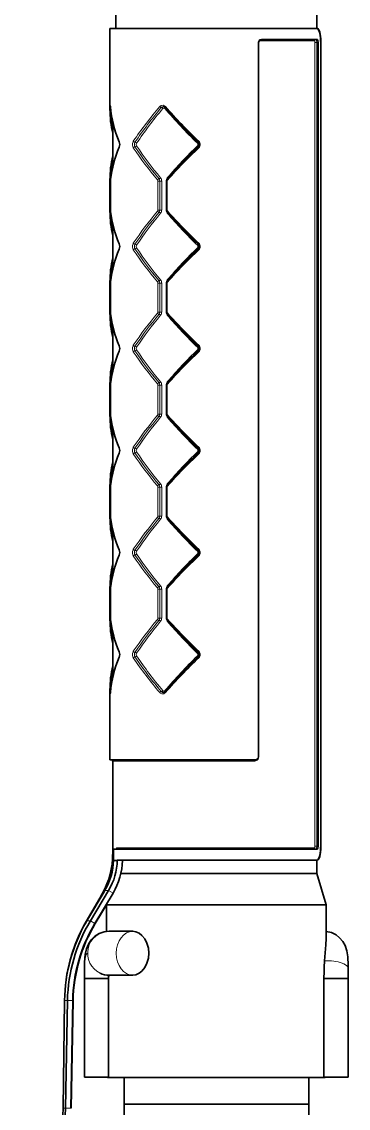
# Model space of a CAD drawing. Extents: x 383 to 866, y 155 to 681.
# Drawn here: x 585.7 to 606.5, y 234.1 to 303.3 of the extents above; entities that cross this region are included whole.
import ezdxf

# ---------------------------------------------------------------- set-up
doc = ezdxf.new("R2010")
doc.units = 0

msp = doc.modelspace()

# ---------------------------------------------------------------- linework, layer by layer
at = {"color": 7, "lineweight": 35, "ltscale": 0.02125}
msp.add_line((591.68, 302.907), (591.68, 303.757), dxfattribs=at)
at = {"color": 7, "lineweight": 35, "ltscale": 0.021273}
msp.add_line((604.48, 302.906), (604.48, 303.757), dxfattribs=at)
at = {"color": 7, "lineweight": 35, "ltscale": 0.329022}
msp.add_line((604.466, 302.907), (591.305, 302.907), dxfattribs=at)
at = {"color": 7, "lineweight": 35, "ltscale": 0.128706}
msp.add_line((591.305, 297.758), (591.305, 302.907), dxfattribs=at)
at = {"color": 7, "lineweight": 35, "ltscale": 0.000247192}
for p, q in [((604.49, 302.907), (604.48, 302.907)), ((604.49, 249.907), (604.48, 249.907))]:
    msp.add_line(p, q, dxfattribs=at)
at = {"color": 7, "lineweight": 13, "ltscale": 0.000253296}
for p, q in [((600.782, 302.007), (600.772, 302.007)), ((600.782, 256.507), (600.772, 256.507))]:
    msp.add_line(p, q, dxfattribs=at)
at = {"color": 7, "lineweight": 35}
for p, q in [((600.773, 302.007), (600.773, 256.507)), ((604.556, 302.007), (604.556, 250.807)), ((604.73, 250.907), (604.73, 301.907)), ((604.744, 250.907), (604.744, 301.907)), ((603.74, 207.781), (603.96, 234.357))]:
    msp.add_line(p, q, dxfattribs=at)
at = {"color": 7, "lineweight": 13}
for p, q in [((600.782, 256.507), (600.782, 302.007)), ((604.362, 302.007), (604.362, 250.807)), ((604.472, 302.007), (604.472, 250.807))]:
    msp.add_line(p, q, dxfattribs=at)
at = {"color": 7, "lineweight": 13, "ltscale": 0.086116}
msp.add_line((604.328, 302.119), (600.883, 302.119), dxfattribs=at)
at = {"color": 7, "lineweight": 35, "ltscale": 0.08848}
msp.add_line((604.494, 302.207), (600.955, 302.207), dxfattribs=at)
at = {"color": 7, "lineweight": 13, "ltscale": 0.00274}
for p, q in [((604.362, 302.007), (604.472, 302.007)), ((604.362, 250.807), (604.472, 250.807))]:
    msp.add_line(p, q, dxfattribs=at)
at = {"color": 7, "lineweight": 13, "ltscale": 0.002094}
for p, q in [((604.556, 302.007), (604.472, 302.007)), ((604.556, 250.807), (604.472, 250.807))]:
    msp.add_line(p, q, dxfattribs=at)
at = {"color": 7, "lineweight": 13, "ltscale": 0.000338745}
for p, q in [((604.744, 301.907), (604.73, 301.907)), ((604.744, 250.907), (604.73, 250.907))]:
    msp.add_line(p, q, dxfattribs=at)
at = {"color": 7, "lineweight": 13, "ltscale": 0.004161}
for p, q in [((591.305, 297.758), (591.307, 297.925)), ((591.307, 260.588), (591.305, 260.755))]:
    msp.add_line(p, q, dxfattribs=at)
at = {"color": 7, "lineweight": 35, "ltscale": 0.001547}
msp.add_line((591.33, 297.917), (591.323, 297.979), dxfattribs=at)
at = {"color": 7, "lineweight": 13, "ltscale": 0.000596278}
for p, q in [((594.574, 297.863), (594.59, 297.88)), ((594.59, 260.633), (594.574, 260.65))]:
    msp.add_line(p, q, dxfattribs=at)
at = {"color": 7, "lineweight": 13, "ltscale": 0.000334036}
for p, q in [((594.672, 297.801), (594.682, 297.811)), ((594.682, 260.703), (594.672, 260.712))]:
    msp.add_line(p, q, dxfattribs=at)
at = {"color": 7, "lineweight": 13, "ltscale": 0.000336148}
for p, q in [((594.799, 297.811), (594.808, 297.801)), ((594.808, 260.712), (594.799, 260.703))]:
    msp.add_line(p, q, dxfattribs=at)
at = {"color": 7, "lineweight": 35, "ltscale": 0.072163}
msp.add_line((591.48, 294.063), (591.48, 296.95), dxfattribs=at)
at = {"color": 7, "lineweight": 13, "ltscale": 0.001971}
for p, q in [((591.305, 293.259), (591.305, 293.18)), ((591.305, 291.333), (591.305, 291.254)), ((591.305, 286.759), (591.305, 286.68)), ((591.305, 284.833), (591.305, 284.754)), ((591.305, 280.259), (591.305, 280.18)), ((591.305, 278.333), (591.305, 278.254)), ((591.305, 273.759), (591.305, 273.68)), ((591.305, 271.833), (591.305, 271.754)), ((591.305, 267.259), (591.305, 267.18)), ((591.305, 265.333), (591.305, 265.254))]:
    msp.add_line(p, q, dxfattribs=at)
at = {"color": 7, "lineweight": 35, "ltscale": 0.049879}
for p, q in [((591.305, 291.259), (591.305, 293.254)), ((591.305, 284.759), (591.305, 286.754)), ((591.305, 278.259), (591.305, 280.254)), ((591.305, 271.759), (591.305, 273.754)), ((591.305, 265.259), (591.305, 267.254))]:
    msp.add_line(p, q, dxfattribs=at)
at = {"color": 7, "lineweight": 13, "ltscale": 0.000939941}
for p, q in [((591.343, 293.18), (591.305, 293.18)), ((591.343, 291.333), (591.305, 291.333)), ((591.343, 286.68), (591.305, 286.68)), ((591.343, 284.833), (591.305, 284.833))]:
    msp.add_line(p, q, dxfattribs=at)
at = {"color": 7, "lineweight": 13, "ltscale": 0.046191}
for p, q in [((591.305, 293.18), (591.305, 291.333)), ((591.344, 291.333), (591.344, 293.18)), ((594.358, 291.333), (594.358, 293.18)), ((594.48, 293.18), (594.48, 291.333)), ((594.6, 293.18), (594.6, 291.333)), ((594.882, 291.333), (594.882, 293.18)), ((594.954, 293.18), (594.954, 291.333)), ((591.305, 286.68), (591.305, 284.833)), ((591.344, 284.833), (591.344, 286.68)), ((594.358, 284.833), (594.358, 286.68)), ((594.48, 286.68), (594.48, 284.833)), ((594.6, 286.68), (594.6, 284.833)), ((594.882, 284.833), (594.882, 286.68)), ((594.954, 286.68), (594.954, 284.833)), ((591.305, 280.18), (591.305, 278.333)), ((591.344, 278.333), (591.344, 280.18)), ((594.358, 278.333), (594.358, 280.18)), ((594.48, 280.18), (594.48, 278.333)), ((594.6, 280.18), (594.6, 278.333)), ((594.882, 278.333), (594.882, 280.18)), ((594.954, 280.18), (594.954, 278.333)), ((591.305, 273.68), (591.305, 271.833)), ((591.344, 271.833), (591.344, 273.68)), ((594.358, 271.833), (594.358, 273.68)), ((594.48, 273.68), (594.48, 271.833)), ((594.6, 273.68), (594.6, 271.833)), ((594.882, 271.833), (594.882, 273.68)), ((594.954, 273.68), (594.954, 271.833)), ((591.305, 267.18), (591.305, 265.333)), ((591.344, 265.333), (591.344, 267.18)), ((594.358, 265.333), (594.358, 267.18)), ((594.48, 267.18), (594.48, 265.333)), ((594.6, 267.18), (594.6, 265.333)), ((594.882, 265.333), (594.882, 267.18)), ((594.954, 267.18), (594.954, 265.333))]:
    msp.add_line(p, q, dxfattribs=at)
at = {"color": 7, "lineweight": 35, "ltscale": 0.046191}
for p, q in [((591.343, 291.333), (591.343, 293.18)), ((594.906, 293.18), (594.906, 291.333)), ((591.343, 284.833), (591.343, 286.68)), ((594.906, 286.68), (594.906, 284.833)), ((591.343, 278.333), (591.343, 280.18)), ((594.906, 280.18), (594.906, 278.333)), ((591.343, 271.833), (591.343, 273.68)), ((594.906, 273.68), (594.906, 271.833)), ((591.343, 265.333), (591.343, 267.18)), ((594.906, 267.18), (594.906, 265.333))]:
    msp.add_line(p, q, dxfattribs=at)
at = {"color": 7, "lineweight": 13, "ltscale": 0.000240326}
for p, q in [((591.347, 293.259), (591.347, 293.269)), ((591.347, 286.759), (591.347, 286.769)), ((591.347, 280.259), (591.347, 280.269)), ((591.347, 273.759), (591.347, 273.769)), ((591.347, 267.259), (591.347, 267.269))]:
    msp.add_line(p, q, dxfattribs=at)
at = {"color": 7, "lineweight": 13, "ltscale": 0.003062}
for p, q in [((594.48, 293.18), (594.358, 293.18)), ((594.48, 291.333), (594.358, 291.333)), ((594.48, 286.68), (594.358, 286.68)), ((594.48, 284.833), (594.358, 284.833)), ((594.48, 280.18), (594.358, 280.18)), ((594.48, 278.333), (594.358, 278.333)), ((594.48, 273.68), (594.358, 273.68)), ((594.48, 271.833), (594.358, 271.833)), ((594.48, 267.18), (594.358, 267.18)), ((594.48, 265.333), (594.358, 265.333))]:
    msp.add_line(p, q, dxfattribs=at)
at = {"color": 7, "lineweight": 13, "ltscale": 0.003008}
for p, q in [((594.48, 293.18), (594.6, 293.18)), ((594.48, 291.333), (594.6, 291.333)), ((594.48, 286.68), (594.6, 286.68)), ((594.48, 284.833), (594.6, 284.833)), ((594.48, 280.18), (594.6, 280.18)), ((594.48, 278.333), (594.6, 278.333)), ((594.48, 273.68), (594.6, 273.68)), ((594.48, 271.833), (594.6, 271.833)), ((594.48, 267.18), (594.6, 267.18)), ((594.48, 265.333), (594.6, 265.333))]:
    msp.add_line(p, q, dxfattribs=at)
at = {"color": 7, "lineweight": 13, "ltscale": 0.00062561}
for p, q in [((594.907, 293.18), (594.882, 293.18)), ((594.907, 291.333), (594.882, 291.333)), ((594.907, 286.68), (594.882, 286.68)), ((594.907, 284.833), (594.882, 284.833)), ((594.907, 280.18), (594.882, 280.18)), ((594.907, 278.333), (594.882, 278.333)), ((594.907, 273.68), (594.882, 273.68)), ((594.907, 271.833), (594.882, 271.833)), ((594.907, 267.18), (594.882, 267.18)), ((594.907, 265.333), (594.882, 265.333))]:
    msp.add_line(p, q, dxfattribs=at)
at = {"color": 7, "lineweight": 13, "ltscale": 0.001184}
for p, q in [((594.906, 293.18), (594.954, 293.18)), ((594.906, 291.333), (594.954, 291.333)), ((594.906, 286.68), (594.954, 286.68)), ((594.906, 284.833), (594.954, 284.833)), ((594.906, 280.18), (594.954, 280.18)), ((594.906, 278.333), (594.954, 278.333)), ((594.906, 273.68), (594.954, 273.68)), ((594.906, 271.833), (594.954, 271.833)), ((594.906, 267.18), (594.954, 267.18)), ((594.906, 265.333), (594.954, 265.333))]:
    msp.add_line(p, q, dxfattribs=at)
at = {"color": 7, "lineweight": 13, "ltscale": 0.000239563}
for p, q in [((591.347, 291.254), (591.347, 291.244)), ((591.347, 284.754), (591.347, 284.744)), ((591.347, 278.254), (591.347, 278.244)), ((591.347, 271.754), (591.347, 271.744)), ((591.347, 265.254), (591.347, 265.244))]:
    msp.add_line(p, q, dxfattribs=at)
at = {"color": 7, "lineweight": 35, "ltscale": 0.072182}
for p, q in [((591.48, 287.563), (591.48, 290.45)), ((591.48, 281.063), (591.48, 283.95)), ((591.48, 274.563), (591.48, 277.45)), ((591.48, 268.063), (591.48, 270.95))]:
    msp.add_line(p, q, dxfattribs=at)
at = {"color": 7, "lineweight": 13, "ltscale": 0.000938416}
for p, q in [((591.343, 280.18), (591.305, 280.18)), ((591.343, 278.333), (591.305, 278.333)), ((591.343, 273.68), (591.305, 273.68)), ((591.343, 271.833), (591.305, 271.833)), ((591.343, 267.18), (591.305, 267.18)), ((591.343, 265.333), (591.305, 265.333))]:
    msp.add_line(p, q, dxfattribs=at)
at = {"color": 7, "lineweight": 35, "ltscale": 0.072164}
msp.add_line((591.48, 261.564), (591.48, 264.45), dxfattribs=at)
at = {"color": 7, "lineweight": 35, "ltscale": 0.111206}
msp.add_line((591.305, 256.307), (591.305, 260.755), dxfattribs=at)
at = {"color": 7, "lineweight": 35, "ltscale": 0.001546}
msp.add_line((591.33, 260.596), (591.323, 260.534), dxfattribs=at)
at = {"color": 7, "lineweight": 35, "ltscale": 0.232063}
msp.add_line((600.588, 256.307), (591.305, 256.307), dxfattribs=at)
at = {"color": 7, "lineweight": 13, "ltscale": 0.226009}
msp.add_line((600.521, 256.219), (591.48, 256.219), dxfattribs=at)
at = {"color": 7, "lineweight": 35, "ltscale": 0.1403}
msp.add_line((591.48, 250.607), (591.48, 256.219), dxfattribs=at)
at = {"color": 7, "lineweight": 13, "ltscale": 0.314328}
msp.add_line((591.754, 250.695), (604.328, 250.695), dxfattribs=at)
at = {"color": 7, "lineweight": 35, "ltscale": 0.002382}
msp.add_line((591.48, 250.607), (591.576, 250.607), dxfattribs=at)
at = {"color": 7, "lineweight": 35, "ltscale": 0.0125}
msp.add_line((591.524, 250.407), (591.524, 249.907), dxfattribs=at)
at = {"color": 7, "lineweight": 35, "ltscale": 0.322867}
msp.add_line((591.579, 250.607), (604.494, 250.607), dxfattribs=at)
at = {"color": 7, "lineweight": 35, "ltscale": 0.00022316}
msp.add_line((591.524, 249.907), (591.524, 249.898), dxfattribs=at)
at = {"color": 7, "lineweight": 35, "ltscale": 0.006204}
msp.add_line((591.772, 249.898), (591.524, 249.898), dxfattribs=at)
at = {"color": 7, "lineweight": 35, "ltscale": 2.70844e-05}
msp.add_line((591.524, 249.898), (591.524, 249.897), dxfattribs=at)
at = {"color": 7, "lineweight": 35, "ltscale": 0.000210571}
msp.add_line((591.772, 249.898), (591.772, 249.907), dxfattribs=at)
at = {"color": 7, "lineweight": 35, "ltscale": 0.317351}
msp.add_line((604.466, 249.907), (591.772, 249.907), dxfattribs=at)
at = {"color": 7, "lineweight": 13, "ltscale": 0.008147}
msp.add_line((591.772, 249.898), (592.098, 249.895), dxfattribs=at)
at = {"color": 7, "lineweight": 35, "ltscale": 0.000289536}
msp.add_line((592.098, 249.895), (592.098, 249.907), dxfattribs=at)
at = {"color": 7, "lineweight": 35, "ltscale": 0.021272}
msp.add_line((604.48, 249.057), (604.48, 249.908), dxfattribs=at)
at = {"color": 7, "lineweight": 35, "ltscale": 0.151178}
msp.add_line((598.046, 249.057), (591.999, 249.057), dxfattribs=at)
at = {"color": 7, "lineweight": 35, "ltscale": 0.160861}
msp.add_line((604.48, 249.057), (598.046, 249.057), dxfattribs=at)
at = {"color": 7, "lineweight": 35, "ltscale": 0.052201}
msp.add_line((604.48, 249.057), (605.08, 247.057), dxfattribs=at)
at = {"color": 7, "lineweight": 35, "ltscale": 0.053806}
msp.add_line((590.936, 247.9), (589.84, 246.048), dxfattribs=at)
at = {"color": 7, "lineweight": 35, "ltscale": 0.056512}
msp.add_line((591.218, 247.986), (590.057, 246.047), dxfattribs=at)
at = {"color": 7, "lineweight": 35, "ltscale": 0.002532}
msp.add_line((590.987, 247.987), (590.936, 247.9), dxfattribs=at)
at = {"color": 7, "lineweight": 13, "ltscale": 0.005779}
msp.add_line((590.987, 247.987), (591.218, 247.986), dxfattribs=at)
at = {"color": 7, "lineweight": 13, "ltscale": 0.008339}
msp.add_line((591.218, 247.986), (591.505, 247.815), dxfattribs=at)
at = {"color": 7, "lineweight": 35, "ltscale": 0.056513}
msp.add_line((591.505, 247.815), (590.345, 245.875), dxfattribs=at)
at = {"color": 7, "lineweight": 35, "ltscale": 0.002531}
msp.add_line((591.109, 247.154), (591.08, 247.057), dxfattribs=at)
at = {"color": 7, "lineweight": 35, "ltscale": 0.034734}
msp.add_line((591.083, 247.067), (590.37, 245.875), dxfattribs=at)
at = {"color": 7, "lineweight": 35, "ltscale": 0.174055}
msp.add_line((598.043, 247.057), (591.08, 247.057), dxfattribs=at)
at = {"color": 7, "lineweight": 35, "ltscale": 0.042199}
msp.add_line((591.08, 245.369), (591.08, 247.057), dxfattribs=at)
at = {"color": 7, "lineweight": 35, "ltscale": 0.175941}
msp.add_line((605.08, 247.057), (598.043, 247.057), dxfattribs=at)
at = {"color": 7, "lineweight": 35, "ltscale": 0.05315}
msp.add_line((605.08, 244.931), (605.08, 247.057), dxfattribs=at)
at = {"color": 7, "lineweight": 35, "ltscale": 0.00253}
msp.add_line((589.789, 245.961), (589.84, 246.048), dxfattribs=at)
at = {"color": 7, "lineweight": 13, "ltscale": 0.005432}
msp.add_line((589.84, 246.048), (590.057, 246.047), dxfattribs=at)
at = {"color": 7, "lineweight": 13, "ltscale": 0.008379}
msp.add_line((590.057, 246.047), (590.345, 245.875), dxfattribs=at)
at = {"color": 7, "lineweight": 13, "ltscale": 0.00064851}
msp.add_line((590.37, 245.875), (590.344, 245.874), dxfattribs=at)
at = {"color": 7, "lineweight": 35, "ltscale": 0.03782}
for p, q in [((591.254, 245.379), (592.767, 245.379)), ((592.767, 242.579), (591.254, 242.579))]:
    msp.add_line(p, q, dxfattribs=at)
at = {"color": 7, "lineweight": 35, "ltscale": 0.000583651}
msp.add_line((605.08, 244.931), (605.08, 244.908), dxfattribs=at)
at = {"color": 7, "lineweight": 13, "ltscale": 0.000210571}
msp.add_line((589.68, 242.379), (589.689, 242.379), dxfattribs=at)
at = {"color": 7, "lineweight": 35, "ltscale": 0.1575}
for p, q in [((589.68, 242.379), (589.68, 236.079)), ((591.213, 236.079), (591.213, 242.379)), ((604.933, 242.379), (604.933, 236.079)), ((606.48, 242.379), (606.48, 236.079))]:
    msp.add_line(p, q, dxfattribs=at)
at = {"color": 7, "lineweight": 35, "ltscale": 0.015124}
for p, q in [((589.681, 242.984), (589.681, 242.379)), ((606.479, 242.984), (606.48, 242.379))]:
    msp.add_line(p, q, dxfattribs=at)
at = {"color": 7, "lineweight": 13, "ltscale": 0.013708}
msp.add_line((589.689, 242.927), (589.689, 242.379), dxfattribs=at)
at = {"color": 7, "lineweight": 35, "ltscale": 0.038101}
msp.add_line((589.689, 242.379), (591.213, 242.379), dxfattribs=at)
at = {"color": 7, "lineweight": 35, "ltscale": 0.038689}
for p, q in [((604.933, 242.379), (606.48, 242.379)), ((604.933, 236.079), (606.48, 236.079))]:
    msp.add_line(p, q, dxfattribs=at)
at = {"color": 7, "lineweight": 35, "ltscale": 0.171588}
msp.add_line((588.413, 240.97), (588.325, 234.107), dxfattribs=at)
at = {"color": 7, "lineweight": 13, "ltscale": 0.004648}
msp.add_line((588.413, 240.972), (588.599, 240.973), dxfattribs=at)
at = {"color": 7, "lineweight": 35, "ltscale": 5.53342e-05}
msp.add_line((588.413, 240.972), (588.413, 240.97), dxfattribs=at)
at = {"color": 7, "lineweight": 35, "ltscale": 0.171663}
for p, q in [((588.599, 240.973), (588.467, 234.108)), ((588.935, 240.967), (588.808, 234.101)), ((588.961, 240.967), (588.834, 234.101))]:
    msp.add_line(p, q, dxfattribs=at)
at = {"color": 7, "lineweight": 13, "ltscale": 0.008388}
msp.add_line((588.599, 240.973), (588.935, 240.967), dxfattribs=at)
at = {"color": 7, "lineweight": 13, "ltscale": 0.000645463}
msp.add_line((588.961, 240.967), (588.935, 240.967), dxfattribs=at)
at = {"color": 7, "lineweight": 35, "ltscale": 0.038312}
msp.add_line((589.68, 236.079), (591.213, 236.079), dxfattribs=at)
at = {"color": 7, "lineweight": 35, "ltscale": 0.000561625}
for p, q in [((591.146, 236.079), (591.147, 236.057)), ((605.014, 236.079), (605.014, 236.057))]:
    msp.add_line(p, q, dxfattribs=at)
at = {"color": 7, "lineweight": 35, "ltscale": 0.000561523}
msp.add_line((605.003, 236.057), (605.003, 236.079), dxfattribs=at)
at = {"color": 7, "lineweight": 35, "ltscale": 0.346404}
msp.add_line((591.147, 236.057), (605.003, 236.057), dxfattribs=at)
at = {"color": 7, "lineweight": 35, "ltscale": 0.0425}
for p, q in [((592.2, 234.357), (592.2, 236.057)), ((603.96, 234.357), (603.96, 236.057))]:
    msp.add_line(p, q, dxfattribs=at)
at = {"color": 7, "lineweight": 35, "ltscale": 0.294}
msp.add_line((603.96, 236.057), (592.2, 236.057), dxfattribs=at)
at = {"color": 7, "lineweight": 35, "ltscale": 0.000267029}
msp.add_line((605.014, 236.057), (605.003, 236.057), dxfattribs=at)
at = {"color": 7, "lineweight": 13, "ltscale": 0.003554}
msp.add_line((588.325, 234.107), (588.467, 234.108), dxfattribs=at)
at = {"color": 7, "lineweight": 35, "ltscale": 5.64575e-05}
msp.add_line((588.325, 234.107), (588.325, 234.105), dxfattribs=at)
at = {"color": 7, "lineweight": 13, "ltscale": 0.008534}
msp.add_line((588.467, 234.108), (588.808, 234.101), dxfattribs=at)
at = {"color": 7, "lineweight": 13, "ltscale": 0.000648531}
msp.add_line((588.834, 234.101), (588.808, 234.102), dxfattribs=at)
at = {"color": 7, "lineweight": 35, "ltscale": 0.043056}
for p, q in [((593.923, 234.357), (592.2, 234.357)), ((593.923, 234.357), (592.2, 234.357)), ((603.96, 234.357), (602.238, 234.357)), ((602.238, 234.357), (603.96, 234.357))]:
    msp.add_line(p, q, dxfattribs=at)
at = {"color": 7, "lineweight": 35, "ltscale": 0.473766}
msp.add_line((592.357, 215.407), (592.2, 234.357), dxfattribs=at)
at = {"color": 7, "lineweight": 35, "ltscale": 0.103944}
for p, q in [((598.08, 234.357), (593.923, 234.357)), ((593.923, 234.357), (598.08, 234.357)), ((602.238, 234.357), (598.08, 234.357)), ((602.238, 234.357), (598.08, 234.357))]:
    msp.add_line(p, q, dxfattribs=at)
at = {"color": 7, "lineweight": 35}
for points in [[(604.466, 302.907), (604.509, 302.898), (604.549, 302.872), (604.616, 302.773), (604.656, 302.661), (604.686, 302.525), (604.72, 302.227), (604.73, 301.907)], [(604.49, 302.907), (604.545, 302.891), (604.594, 302.846), (604.635, 302.773), (604.672, 302.665), (604.7, 302.536), (604.734, 302.233), (604.744, 301.907)], [(600.955, 302.207), (600.847, 302.168), (600.781, 302.068), (600.773, 302.007)], [(604.494, 302.207), (604.506, 302.203), (604.514, 302.196), (604.528, 302.174), (604.544, 302.127), (604.556, 302.007)], [(600.773, 256.507), (600.738, 256.389), (600.645, 256.316), (600.588, 256.307)], [(604.466, 249.907), (604.509, 249.915), (604.549, 249.941), (604.616, 250.04), (604.656, 250.152), (604.686, 250.288), (604.72, 250.586), (604.73, 250.907)], [(604.49, 249.907), (604.545, 249.922), (604.594, 249.968), (604.635, 250.04), (604.672, 250.148), (604.7, 250.278), (604.734, 250.58), (604.744, 250.907)], [(604.556, 250.807), (604.541, 250.675), (604.522, 250.628), (604.51, 250.613), (604.504, 250.609), (604.494, 250.607)], [(591.48, 250.607), (591.464, 249.963), (591.436, 249.647), (591.389, 249.335), (591.319, 249.013), (591.225, 248.699), (591.11, 248.391), (590.975, 248.089), (590.662, 247.496), (590.149, 246.62), (589.648, 245.74), (589.349, 245.144), (589.089, 244.537), (588.872, 243.917), (588.698, 243.285), (588.568, 242.64), (588.519, 242.313)], [(591.524, 250.407), (591.537, 250.539), (591.554, 250.586), (591.565, 250.6), (591.571, 250.604), (591.579, 250.607)], [(591.253, 245.38), (590.929, 245.342), (590.619, 245.233), (590.337, 245.058), (590.107, 244.831), (589.929, 244.556), (589.809, 244.258), (589.73, 243.895), (589.689, 243.404), (589.681, 242.984)], [(593.78, 243.979), (593.75, 244.304), (593.661, 244.612), (593.52, 244.888), (593.334, 245.115), (593.155, 245.258), (592.962, 245.348), (592.767, 245.379)], [(605.08, 245.369), (605.404, 245.291), (605.703, 245.144), (605.927, 244.969), (606.127, 244.732), (606.274, 244.467), (606.385, 244.132), (606.448, 243.749), (606.477, 243.218), (606.479, 242.984)], [(605.08, 244.908), (605.059, 244.512), (604.974, 243.504)], [(593.78, 243.979), (593.75, 243.655), (593.661, 243.346), (593.52, 243.07), (593.334, 242.843), (593.155, 242.7), (592.962, 242.61), (592.767, 242.579)], [(591.213, 242.379), (591.217, 242.468), (591.232, 242.54), (591.244, 242.57), (591.25, 242.577), (591.252, 242.579)]]:
    msp.add_lwpolyline(points, dxfattribs=at)
at = {"color": 7, "lineweight": 13}
for points in [[(604.362, 302.007), (604.351, 302.089), (604.343, 302.107), (604.338, 302.113), (604.331, 302.118), (604.328, 302.119)], [(604.472, 302.007), (604.457, 302.138), (604.438, 302.186), (604.422, 302.204), (604.411, 302.207)], [(591.307, 297.925), (591.311, 297.991), (591.313, 298.007), (591.314, 298.009), (591.315, 298.01), (591.317, 298.009), (591.318, 298.008), (591.32, 298.002), (591.33, 297.925)], [(594.474, 297.925), (594.574, 297.996), (594.693, 298.006), (594.803, 297.953), (594.832, 297.925)], [(592.792, 295.298), (592.756, 295.373), (592.738, 295.459), (592.741, 295.574), (592.773, 295.681), (592.792, 295.716)], [(592.792, 288.798), (592.756, 288.873), (592.738, 288.959), (592.741, 289.074), (592.773, 289.181), (592.792, 289.216)], [(592.792, 282.298), (592.756, 282.373), (592.738, 282.459), (592.741, 282.574), (592.773, 282.681), (592.792, 282.716)], [(592.792, 275.798), (592.756, 275.873), (592.738, 275.959), (592.741, 276.074), (592.773, 276.181), (592.792, 276.216)], [(592.792, 269.298), (592.756, 269.373), (592.738, 269.459), (592.741, 269.574), (592.773, 269.681), (592.792, 269.716)], [(592.792, 262.798), (592.756, 262.873), (592.738, 262.959), (592.741, 263.074), (592.773, 263.181), (592.792, 263.216)], [(591.33, 260.588), (591.322, 260.523), (591.318, 260.506), (591.317, 260.503), (591.315, 260.503), (591.315, 260.504), (591.314, 260.505), (591.312, 260.512), (591.307, 260.588)], [(594.832, 260.588), (594.729, 260.517), (594.61, 260.507), (594.502, 260.56), (594.474, 260.588)], [(600.521, 256.219), (600.603, 256.233), (600.676, 256.274), (600.734, 256.339), (600.77, 256.419), (600.782, 256.507)], [(591.754, 250.695), (591.742, 250.691), (591.734, 250.685), (591.719, 250.665), (591.699, 250.614)], [(604.328, 250.695), (604.331, 250.695), (604.338, 250.7), (604.344, 250.708), (604.355, 250.736), (604.362, 250.807)], [(604.417, 250.607), (604.426, 250.613), (604.442, 250.634), (604.457, 250.674), (604.472, 250.807)], [(589.889, 243.979), (589.855, 243.972), (589.825, 243.951), (589.791, 243.904), (589.743, 243.757), (589.71, 243.521), (589.698, 243.337), (589.689, 242.93)], [(604.974, 243.504), (605.416, 243.492), (605.838, 243.425), (606.03, 243.371), (606.2, 243.301), (606.37, 243.189), (606.428, 243.125), (606.466, 243.057), (606.479, 242.984)]]:
    msp.add_lwpolyline(points, dxfattribs=at)
for centre, radius, start, end in [((600.89, 302.013), 0.107, 93.88623, 183.27577), ((604.414, 302.121), 0.0858, 91.87396, 181.75878), ((591.363, 297.93), 0.056, 184.77848, 238.31879), ((598.343, 298.54), 7.039, 185.0142, 203.6539), ((613.127, 281.963), 24.55, 139.44641, 145.92982), ((613.723, 281.6), 25.122, 139.65953, 145.9893), ((614.328, 281.237), 25.704, 139.87975, 146.06017), ((594.696, 297.77), 0.153, 87.99372, 133.69935), ((594.74, 297.75), 0.084, 45.94603, 133.99592), ((594.703, 297.881), 0.118, 323.61774, 347.28107), ((594.721, 297.884), 0.12, 316.38242, 338.04559), ((619.509, 318.783), 32.41, 220.34569, 225.69884), ((620.429, 320.476), 34.114, 221.38048, 226.53625), ((598.094, 297.628), 6.701, 182.19581, 189.24616), ((591.936, 295.697), 0.0455, 156.46137, 201.37754), ((591.326, 295.507), 0.606, 339.80004, 20.20047), ((592.911, 295.791), 0.141, 212.58563, 265.33947), ((593.152, 295.507), 0.293, 150.21124, 209.78844), ((592.885, 295.511), 0.142, 32.89501, 84.32649), ((596.725, 295.751), 0.219, 312.27054, 332.37364), ((596.764, 295.507), 0.288, 313.43633, 46.56367), ((598.357, 292.469), 7.055, 156.36061, 173.56591), ((591.936, 295.316), 0.0455, 158.62258, 203.53971), ((592.911, 295.222), 0.141, 94.66053, 147.41437), ((612.814, 308.819), 24.161, 214.03341, 220.09166), ((613.404, 309.178), 24.727, 213.97255, 219.88767), ((592.885, 295.503), 0.142, 275.67342, 327.10438), ((593.145, 295.507), 0.163, 149.99339, 210.0063), ((614.01, 309.544), 25.31, 213.90628, 219.6802), ((619.583, 272.16), 32.512, 134.30721, 139.24757), ((620.501, 270.466), 34.215, 133.46933, 138.2277), ((596.725, 295.263), 0.219, 27.62585, 47.72889), ((596.793, 295.507), 0.114, 314.69964, 45.29984), ((598.094, 293.385), 6.701, 170.75375, 177.80411), ((591.367, 293.252), 0.0633, 103.82898, 173.18718), ((592.11, 293.186), 0.767, 174.55188, 180.45017), ((594.234, 293.182), 0.124, 359.30621, 38.78368), ((594.258, 293.183), 0.221, 359.32462, 38.68012), ((594.279, 293.184), 0.32, 359.3062, 38.36711), ((595.194, 293.184), 0.312, 140.31811, 180.68994), ((594.866, 293.297), 0.123, 21.71819, 44.30419), ((595.073, 293.182), 0.119, 139.02981, 180.51548), ((591.367, 291.261), 0.0633, 186.8131, 256.17151), ((592.11, 291.327), 0.767, 179.54981, 185.44819), ((598.357, 292.044), 7.055, 186.43409, 203.63939), ((598.094, 291.128), 6.701, 182.196, 189.24613), ((612.814, 275.694), 24.161, 139.90832, 145.96659), ((613.404, 275.335), 24.726, 140.11231, 146.02746), ((614.01, 274.97), 25.31, 140.31978, 146.09374), ((594.234, 291.331), 0.124, 321.21637, 0.69376), ((594.258, 291.33), 0.221, 321.31792, 0.67488), ((594.279, 291.329), 0.32, 321.62266, 0.69158), ((595.194, 291.329), 0.312, 179.30755, 219.67225), ((595.073, 291.332), 0.119, 179.48449, 220.97023), ((594.866, 291.216), 0.123, 315.69439, 338.28034), ((619.583, 312.353), 32.512, 220.75244, 225.69279), ((620.501, 314.047), 34.215, 221.7723, 226.53066), ((598.357, 285.969), 7.055, 156.36061, 173.56591), ((591.936, 289.197), 0.0455, 156.46137, 201.37754), ((591.936, 288.816), 0.0455, 158.62258, 203.53971), ((591.326, 289.007), 0.606, 339.80004, 20.20047), ((592.911, 289.291), 0.141, 212.58563, 265.33947), ((592.911, 288.722), 0.141, 94.66053, 147.41437), ((612.814, 302.319), 24.161, 214.03341, 220.09166), ((593.152, 289.007), 0.293, 150.21124, 209.78844), ((613.404, 302.678), 24.727, 213.97255, 219.88767), ((592.885, 289.011), 0.142, 32.89501, 84.32649), ((592.885, 289.003), 0.142, 275.67342, 327.10438), ((593.145, 289.007), 0.163, 150.00996, 209.98973), ((614.01, 303.044), 25.31, 213.90628, 219.6802), ((619.583, 265.66), 32.512, 134.30721, 139.24757), ((620.501, 263.966), 34.215, 133.46933, 138.22772), ((596.725, 289.251), 0.219, 312.27054, 332.37362), ((596.725, 288.763), 0.219, 27.62585, 47.72889), ((596.793, 289.007), 0.114, 314.6982, 45.30128), ((596.764, 289.007), 0.288, 313.43633, 46.56367), ((598.094, 286.885), 6.701, 170.75379, 177.8041), ((591.367, 286.752), 0.0633, 103.82888, 173.18716), ((592.11, 286.686), 0.767, 174.55189, 180.45017), ((594.234, 286.682), 0.124, 359.30857, 38.79244), ((594.258, 286.683), 0.221, 359.32462, 38.68012), ((594.279, 286.684), 0.32, 359.3062, 38.36711), ((595.194, 286.684), 0.312, 140.31811, 180.68994), ((594.866, 286.797), 0.123, 21.71819, 44.30419), ((595.073, 286.682), 0.119, 139.03603, 180.51738), ((591.367, 284.761), 0.0633, 186.8131, 256.17154), ((592.11, 284.827), 0.767, 179.54981, 185.44819), ((598.357, 285.544), 7.055, 186.43409, 203.63939), ((612.814, 269.194), 24.161, 139.90832, 145.96659), ((613.404, 268.835), 24.726, 140.11231, 146.02746), ((614.01, 268.47), 25.31, 140.31978, 146.09374), ((594.234, 284.831), 0.124, 321.21637, 0.69376), ((594.258, 284.83), 0.221, 321.31792, 0.67488), ((594.279, 284.829), 0.32, 321.62266, 0.69158), ((595.194, 284.829), 0.312, 179.30755, 219.67225), ((595.073, 284.832), 0.119, 179.48259, 220.96401), ((594.866, 284.716), 0.123, 315.69439, 338.28034), ((619.583, 305.853), 32.512, 220.75244, 225.69279), ((620.501, 307.547), 34.215, 221.7723, 226.53066), ((598.094, 284.628), 6.701, 182.196, 189.24613), ((591.936, 282.697), 0.0455, 156.46137, 201.37754), ((591.326, 282.507), 0.606, 339.80004, 20.20047), ((592.911, 282.791), 0.141, 212.58563, 265.33947), ((593.152, 282.507), 0.293, 150.21124, 209.78844), ((592.885, 282.511), 0.142, 32.89501, 84.32649), ((593.145, 282.507), 0.163, 150.00996, 209.98973), ((596.725, 282.751), 0.219, 312.27054, 332.37362), ((596.793, 282.507), 0.114, 314.70007, 45.29941), ((596.764, 282.507), 0.288, 313.43633, 46.56367), ((598.357, 279.469), 7.055, 156.36061, 173.56593), ((591.936, 282.316), 0.0455, 158.62258, 203.53971), ((592.911, 282.222), 0.141, 94.66053, 147.41437), ((612.814, 295.819), 24.161, 214.03341, 220.09166), ((613.407, 296.182), 24.731, 213.97539, 219.8895), ((592.885, 282.503), 0.142, 275.67342, 327.10438), ((614.01, 296.544), 25.31, 213.90628, 219.6802), ((619.583, 259.16), 32.512, 134.30721, 139.24757), ((620.501, 257.466), 34.215, 133.46933, 138.22772), ((596.725, 282.263), 0.219, 27.62585, 47.72889), ((598.094, 280.385), 6.701, 170.75379, 177.8041), ((594.279, 280.184), 0.32, 359.3062, 38.36711), ((595.194, 280.184), 0.312, 140.31811, 180.68994), ((594.866, 280.297), 0.123, 21.71819, 44.30419), ((591.367, 280.252), 0.0633, 103.82885, 173.18715), ((592.11, 280.186), 0.767, 174.55189, 180.45017), ((594.234, 280.182), 0.124, 359.30621, 38.78367), ((594.258, 280.183), 0.221, 359.32462, 38.68012), ((595.073, 280.182), 0.119, 139.03603, 180.51738), ((592.11, 278.327), 0.767, 179.54981, 185.44819), ((594.234, 278.331), 0.124, 321.21637, 0.69376), ((594.258, 278.33), 0.221, 321.31792, 0.67488), ((594.279, 278.329), 0.32, 321.62266, 0.69158), ((595.194, 278.329), 0.312, 179.30755, 219.67225), ((595.073, 278.332), 0.119, 179.48259, 220.96401), ((591.367, 278.261), 0.0633, 186.8131, 256.17157), ((598.357, 279.044), 7.055, 186.43407, 203.63939), ((598.094, 278.128), 6.701, 182.196, 189.24613), ((612.814, 262.694), 24.161, 139.90832, 145.96659), ((613.407, 262.332), 24.731, 140.11048, 146.02462), ((614.01, 261.97), 25.31, 140.31978, 146.09374), ((594.866, 278.216), 0.123, 315.69439, 338.28034), ((619.583, 299.353), 32.512, 220.75244, 225.69279), ((620.501, 301.047), 34.215, 221.7723, 226.53066), ((598.357, 272.969), 7.055, 156.36061, 173.56593), ((591.936, 276.197), 0.0455, 156.46137, 201.37754), ((591.936, 275.816), 0.0455, 158.62258, 203.53971), ((591.326, 276.007), 0.606, 339.80004, 20.20047), ((592.911, 276.291), 0.141, 212.58563, 265.33947), ((592.911, 275.722), 0.141, 94.66053, 147.41437), ((612.814, 289.319), 24.161, 214.03341, 220.09166), ((593.152, 276.007), 0.293, 150.21124, 209.78844), ((613.404, 289.678), 24.727, 213.97255, 219.88767), ((592.885, 276.011), 0.142, 32.89501, 84.32649), ((592.885, 276.003), 0.142, 275.67342, 327.10438), ((593.145, 276.007), 0.163, 150.00996, 209.98973), ((614.01, 290.044), 25.31, 213.90628, 219.6802), ((619.583, 252.66), 32.512, 134.30721, 139.24757), ((620.501, 250.966), 34.215, 133.46933, 138.22772), ((596.725, 276.251), 0.219, 312.27054, 332.37362), ((596.725, 275.763), 0.219, 27.62585, 47.72889), ((596.793, 276.007), 0.114, 314.70007, 45.29941), ((596.764, 276.007), 0.288, 313.43633, 46.56367), ((598.094, 273.885), 6.701, 170.75379, 177.8041), ((591.367, 273.752), 0.0633, 103.82883, 173.18715), ((592.11, 273.686), 0.767, 174.55189, 180.45017), ((594.234, 273.682), 0.124, 359.30621, 38.78367), ((594.258, 273.683), 0.221, 359.32462, 38.68012), ((594.279, 273.684), 0.32, 359.3062, 38.36711), ((595.194, 273.684), 0.312, 140.31811, 180.68994), ((594.866, 273.797), 0.123, 21.71819, 44.30419), ((595.073, 273.682), 0.119, 139.03603, 180.51738), ((591.367, 271.761), 0.0633, 186.8131, 256.17159), ((592.11, 271.827), 0.767, 179.54981, 185.44819), ((598.357, 272.544), 7.055, 186.43407, 203.63939), ((612.814, 256.194), 24.161, 139.90832, 145.96659), ((613.407, 255.832), 24.731, 140.11048, 146.02462), ((614.01, 255.47), 25.31, 140.31978, 146.09374), ((594.234, 271.831), 0.124, 321.21637, 0.69376), ((594.258, 271.83), 0.221, 321.31792, 0.67488), ((594.279, 271.829), 0.32, 321.62266, 0.69158), ((595.194, 271.829), 0.312, 179.31009, 219.68058), ((595.073, 271.832), 0.119, 179.48449, 220.97023), ((594.866, 271.716), 0.123, 315.69439, 338.28034), ((619.583, 292.853), 32.512, 220.75244, 225.69279), ((620.501, 294.547), 34.215, 221.7723, 226.53066), ((598.094, 271.628), 6.701, 182.196, 189.24613), ((591.936, 269.697), 0.0455, 156.46137, 201.37754), ((591.936, 269.316), 0.0455, 158.62258, 203.53971), ((591.326, 269.507), 0.606, 339.80004, 20.20047), ((592.911, 269.791), 0.141, 212.58563, 265.33947), ((592.911, 269.222), 0.141, 94.66053, 147.41437), ((593.152, 269.507), 0.293, 150.21124, 209.78844), ((613.407, 283.182), 24.731, 213.97539, 219.8895), ((592.885, 269.511), 0.142, 32.89501, 84.32649), ((592.885, 269.503), 0.142, 275.67342, 327.10438), ((593.145, 269.507), 0.163, 149.99339, 210.0063), ((614.01, 283.544), 25.31, 213.90628, 219.6802), ((619.583, 246.16), 32.512, 134.30721, 139.24757), ((596.725, 269.751), 0.219, 312.27054, 332.37362), ((596.725, 269.263), 0.219, 27.62585, 47.72889), ((596.793, 269.507), 0.114, 314.70007, 45.29941), ((596.764, 269.507), 0.288, 313.43633, 46.56367), ((598.357, 266.469), 7.055, 156.36061, 173.56593), ((612.814, 282.819), 24.161, 214.03341, 220.09166), ((620.501, 244.466), 34.215, 133.46933, 138.22772), ((598.094, 267.385), 6.701, 170.75379, 177.8041), ((591.367, 267.252), 0.0633, 103.82881, 173.18715), ((592.11, 267.186), 0.767, 174.55189, 180.45017), ((594.234, 267.182), 0.124, 359.30621, 38.78367), ((594.258, 267.183), 0.221, 359.32462, 38.68012), ((594.279, 267.184), 0.32, 359.3062, 38.3671), ((595.194, 267.184), 0.312, 140.31811, 180.68994), ((594.866, 267.297), 0.123, 21.71819, 44.30418), ((595.073, 267.182), 0.119, 139.03604, 180.51738), ((591.367, 265.261), 0.0633, 186.81311, 256.17162), ((592.11, 265.327), 0.767, 179.54981, 185.44819), ((598.357, 266.044), 7.055, 186.43407, 203.63939), ((612.814, 249.694), 24.161, 139.90832, 145.96659), ((613.404, 249.335), 24.726, 140.11231, 146.02746), ((594.234, 265.331), 0.124, 321.21637, 0.69376), ((594.258, 265.33), 0.221, 321.31975, 0.67534), ((594.279, 265.329), 0.32, 321.62266, 0.69158), ((595.194, 265.329), 0.312, 179.30807, 219.674), ((595.073, 265.332), 0.119, 179.48259, 220.96401), ((594.866, 265.216), 0.123, 315.69439, 338.28034), ((620.501, 288.047), 34.215, 221.7723, 226.53066), ((598.094, 265.128), 6.701, 182.196, 189.24613), ((614.01, 248.97), 25.31, 140.31978, 146.09374), ((619.583, 286.353), 32.512, 220.75243, 225.69279), ((591.936, 263.197), 0.0455, 156.46137, 201.37754), ((591.326, 263.007), 0.606, 339.80004, 20.20047), ((592.911, 263.291), 0.141, 212.58563, 265.33947), ((593.152, 263.007), 0.293, 150.21124, 209.78844), ((592.885, 263.011), 0.142, 32.89501, 84.32649), ((593.145, 263.007), 0.163, 150.00996, 209.98973), ((596.725, 263.251), 0.219, 312.27054, 332.37362), ((596.793, 263.007), 0.114, 314.69964, 45.29984), ((596.764, 263.007), 0.288, 313.43633, 46.56367), ((598.343, 259.973), 7.039, 156.34612, 174.9858), ((591.936, 262.816), 0.0455, 158.62258, 203.53971), ((592.911, 262.722), 0.141, 94.66053, 147.41437), ((613.127, 276.55), 24.55, 214.07018, 220.55357), ((613.723, 276.913), 25.123, 214.01072, 220.34044), ((592.885, 263.003), 0.142, 275.67343, 327.10444), ((614.328, 277.276), 25.704, 213.93985, 220.12024), ((619.509, 239.73), 32.41, 134.30119, 139.65427), ((620.429, 238.037), 34.114, 133.46377, 138.61952), ((596.725, 262.763), 0.219, 27.62588, 47.72887), ((598.094, 260.885), 6.701, 170.75372, 177.80426), ((591.363, 260.584), 0.056, 121.68098, 175.2215), ((594.696, 260.743), 0.153, 226.30066, 272.00628), ((594.698, 260.748), 0.157, 226.99925, 271.49323), ((594.74, 260.763), 0.084, 226.0086, 314.04906), ((594.703, 260.632), 0.118, 12.7064, 36.3853), ((594.721, 260.629), 0.12, 21.94401, 43.62099), ((591.668, 250.693), 0.0862, 271.43764, 1.36889), ((589.881, 242.983), 0.199, 179.78577, 196.27083)]:
    msp.add_arc(centre, radius, start, end, dxfattribs=at)
at = {"color": 7, "lineweight": 35}
for centre, radius, start, end in [((598.104, 297.753), 6.799, 179.9584, 193.02385), ((598.504, 298.538), 7.201, 184.94166, 203.37259), ((594.69, 297.772), 0.151, 39.304, 85.82529), ((620.487, 320.198), 34.031, 221.01042, 226.15998), ((591.402, 295.507), 0.522, 340.48412, 19.41964), ((596.775, 295.507), 0.203, 314.03024, 45.96977), ((598.519, 292.471), 7.217, 156.63755, 173.65435), ((620.552, 270.751), 34.123, 133.8453, 138.59898), ((598.105, 293.26), 6.8, 166.97889, 180.0042), ((592.197, 293.186), 0.854, 174.46625, 180.4056), ((595.114, 293.182), 0.207, 139.0916, 180.31895), ((598.105, 291.253), 6.8, 179.99592, 193.02099), ((592.197, 291.327), 0.854, 179.59411, 185.53366), ((598.519, 292.042), 7.217, 186.34575, 203.35614), ((595.114, 291.332), 0.207, 179.67975, 220.90967), ((620.552, 313.762), 34.122, 221.40102, 226.15471), ((598.519, 285.971), 7.217, 156.63755, 173.65435), ((591.402, 289.007), 0.522, 340.48412, 19.41964), ((620.552, 264.251), 34.123, 133.8453, 138.59898), ((596.775, 289.007), 0.203, 314.03024, 45.96976), ((598.105, 286.76), 6.8, 166.97889, 180.00418), ((592.197, 286.686), 0.854, 174.46625, 180.4056), ((595.114, 286.682), 0.207, 139.0916, 180.31895), ((598.105, 284.753), 6.8, 179.99592, 193.02099), ((592.197, 284.827), 0.854, 179.59411, 185.53366), ((598.519, 285.542), 7.217, 186.34575, 203.35614), ((595.114, 284.832), 0.207, 179.67975, 220.90967), ((620.552, 307.262), 34.122, 221.40101, 226.15471), ((591.402, 282.507), 0.522, 340.48412, 19.41964), ((596.775, 282.507), 0.203, 314.03024, 45.96976), ((598.105, 280.26), 6.8, 166.97889, 180.00416), ((598.519, 279.471), 7.217, 156.63755, 173.65435), ((620.552, 257.751), 34.123, 133.8453, 138.59898), ((592.197, 280.186), 0.854, 174.46625, 180.4056), ((595.114, 280.182), 0.207, 139.0916, 180.31895), ((592.197, 278.327), 0.854, 179.59411, 185.53366), ((595.114, 278.332), 0.207, 179.67975, 220.90967), ((598.105, 278.253), 6.8, 179.99592, 193.02099), ((598.519, 279.042), 7.217, 186.34575, 203.35614), ((620.552, 300.762), 34.122, 221.40101, 226.15471), ((598.519, 272.971), 7.217, 156.63755, 173.65435), ((591.402, 276.007), 0.522, 340.48412, 19.41964), ((620.552, 251.251), 34.123, 133.8453, 138.59898), ((596.775, 276.007), 0.203, 314.03024, 45.96976), ((598.105, 273.76), 6.8, 166.97889, 180.00416), ((592.197, 273.686), 0.854, 174.46625, 180.4056), ((595.114, 273.682), 0.207, 139.0916, 180.31895), ((598.105, 271.753), 6.8, 179.99592, 193.02099), ((592.197, 271.827), 0.854, 179.59411, 185.53365), ((598.519, 272.542), 7.217, 186.34575, 203.35614), ((595.114, 271.832), 0.207, 179.67975, 220.90967), ((620.552, 294.262), 34.122, 221.40101, 226.15471), ((598.519, 266.471), 7.217, 156.63755, 173.65435), ((591.402, 269.507), 0.522, 340.48412, 19.41964), ((620.552, 244.751), 34.123, 133.8453, 138.59898), ((596.775, 269.507), 0.203, 314.03024, 45.96976), ((598.105, 267.26), 6.8, 166.97889, 180.00416), ((592.197, 267.186), 0.854, 174.46625, 180.4056), ((595.114, 267.182), 0.207, 139.0916, 180.31895), ((598.105, 265.253), 6.8, 179.99592, 193.02099), ((592.197, 265.327), 0.854, 179.59411, 185.53365), ((598.519, 266.042), 7.217, 186.34575, 203.35614), ((595.114, 265.332), 0.207, 179.67975, 220.90967), ((620.552, 287.762), 34.122, 221.40101, 226.15471), ((591.402, 263.007), 0.522, 340.48412, 19.41964), ((596.775, 263.007), 0.203, 314.03023, 45.96977), ((598.504, 259.976), 7.201, 156.62096, 175.0588), ((620.484, 238.318), 34.028, 133.83984, 138.99074), ((598.104, 260.76), 6.799, 166.97612, 180.04158), ((594.69, 260.742), 0.151, 274.18107, 320.88157), ((591.392, 256.219), 0.088, 0.03362, 89.96637), ((591.671, 250.664), 0.057, 268.93253, 314.16962), ((587.674, 249.949), 3.85, 329.37264, 359.21837), ((587.922, 249.977), 3.851, 328.86618, 358.82394), ((587.876, 249.975), 4.222, 329.23491, 358.92042), ((598.638, 240.837), 10.226, 149.92915, 179.24001), ((598.875, 240.766), 10.278, 149.08392, 178.84498), ((598.84, 240.777), 9.907, 149.032, 178.90082), ((598.865, 240.777), 9.907, 149.03167, 178.90258), ((620.092, 242.381), 15.159, 175.75989, 180.00713), ((578.441, 234.241), 9.885, 317.14007, 359.21315), ((578.524, 234.315), 9.946, 316.88472, 358.80846)]:
    msp.add_arc(centre, radius, start, end, dxfattribs=at)
at = {"color": 7, "lineweight": 13}
for centre, major_axis, ratio, start_param, end_param in [((600.92, 302.119), (0, -0.088), 0.42464, 3.56047, 4.712389), ((594.521, 297.925), (0.0674, -0.0565), 0.37437, 4.292042, 5.86949), ((594.627, 297.801), (0.0671, -0.0569), 0.363193, 1.165869, 2.724334), ((594.636, 297.811), (0.0591, -0.0652), 0.406499, 1.217453, 2.777607), ((594.874, 297.925), (0.0665, 0.0577), 0.337234, 1.941292, 3.124378), ((596.976, 295.716), (-0.061, -0.0634), 0.119847, 4.82703, 6.283254), ((596.976, 295.298), (0.061, -0.0634), 0.119847, 3.141524, 4.597748), ((594.379, 293.259), (0.0679, 0.056), 0.389465, 0.434583, 2.012024), ((594.483, 293.383), (0.0676, 0.0564), 0.378458, 3.57954, 5.138011), ((595.023, 293.259), (0.066, -0.0582), 0.321662, 3.141593, 4.362187), ((594.379, 291.254), (0.0679, -0.056), 0.389465, 4.271161, 5.848603), ((594.483, 291.13), (0.0676, -0.0564), 0.378467, 1.145183, 2.703654), ((595.023, 291.254), (0.066, 0.0582), 0.321661, 1.920999, 3.141593), ((596.976, 289.216), (-0.061, -0.0634), 0.119847, 4.82703, 6.283254), ((596.976, 288.798), (0.061, -0.0634), 0.119847, 3.141524, 4.597748), ((594.379, 286.759), (0.0679, 0.056), 0.389465, 0.434583, 2.012024), ((594.483, 286.883), (0.0676, 0.0564), 0.378458, 3.57954, 5.138011), ((595.023, 286.759), (0.066, -0.0582), 0.321662, 3.141593, 4.362187), ((594.379, 284.754), (0.0679, -0.056), 0.389465, 4.271161, 5.848603), ((594.483, 284.63), (0.0676, -0.0564), 0.378467, 1.145183, 2.703654), ((595.023, 284.754), (0.066, 0.0582), 0.321661, 1.920999, 3.141593), ((596.976, 282.716), (-0.061, -0.0634), 0.119847, 4.82703, 6.283254), ((596.976, 282.298), (0.061, -0.0634), 0.119847, 3.141524, 4.597748), ((594.483, 280.383), (0.0676, 0.0564), 0.378458, 3.57954, 5.138011), ((594.379, 280.259), (0.0679, 0.056), 0.389465, 0.434583, 2.012024), ((595.023, 280.259), (0.066, -0.0582), 0.321662, 3.141593, 4.362187), ((594.379, 278.254), (0.0679, -0.056), 0.389465, 4.271161, 5.848603), ((594.483, 278.13), (0.0676, -0.0564), 0.378467, 1.145183, 2.703654), ((595.023, 278.254), (0.066, 0.0582), 0.321662, 1.920999, 3.141593), ((596.976, 276.216), (-0.061, -0.0634), 0.119847, 4.82703, 6.283254), ((596.976, 275.798), (0.061, -0.0634), 0.119847, 3.141524, 4.597748), ((594.379, 273.759), (0.0679, 0.056), 0.389465, 0.434583, 2.012024), ((594.483, 273.883), (0.0676, 0.0564), 0.378458, 3.57954, 5.138011), ((595.023, 273.759), (0.066, -0.0582), 0.321662, 3.141593, 4.362187), ((594.379, 271.754), (0.0679, -0.056), 0.389465, 4.271161, 5.848603), ((594.483, 271.63), (0.0676, -0.0564), 0.378467, 1.145183, 2.703654), ((595.023, 271.754), (0.066, 0.0582), 0.321662, 1.920999, 3.141593), ((596.976, 269.716), (-0.061, -0.0634), 0.119847, 4.82703, 6.283254), ((596.976, 269.298), (0.061, -0.0634), 0.119847, 3.141524, 4.597748), ((594.379, 267.259), (0.0679, 0.056), 0.389465, 0.434583, 2.012024), ((594.483, 267.383), (0.0676, 0.0564), 0.378458, 3.57954, 5.138011), ((595.023, 267.259), (0.066, -0.0582), 0.321662, 3.141593, 4.362187), ((594.379, 265.254), (0.0679, -0.056), 0.389465, 4.271161, 5.848603), ((594.483, 265.13), (0.0676, -0.0564), 0.378467, 1.145183, 2.703654), ((595.023, 265.254), (0.066, 0.0582), 0.321662, 1.920999, 3.141593), ((596.976, 263.216), (-0.061, -0.0634), 0.119847, 4.82703, 6.283254), ((596.976, 262.798), (0.061, -0.0634), 0.119847, 3.141524, 4.597748), ((594.521, 260.588), (0.0674, 0.0565), 0.374369, 0.413697, 1.991145), ((594.627, 260.712), (0.0671, 0.0569), 0.363197, 3.558848, 5.117313), ((594.636, 260.703), (-0.0591, -0.0652), 0.406499, 0.363985, 1.92414), ((594.874, 260.588), (0.0665, -0.0577), 0.337234, 3.158807, 4.341893), ((600.553, 256.219), (0, -0.088), 0.369757, 3.141593, 4.712389), ((604.411, 250.695), (0, 0.088), 0.946555, 1.570796, 3.141593), ((591.254, 243.979), (0, 1.4), 0.9752, 6.283185, 8.992079), ((592.767, 243.979), (0, -1.4), 0.759085, 3.141593, 6.283185)]:
    msp.add_ellipse(centre, major_axis=major_axis, ratio=ratio, start_param=start_param, end_param=end_param, dxfattribs=at)
at = {"color": 7, "lineweight": 35}
msp.add_ellipse((591.254, 243.979), major_axis=(0, 1.4), ratio=0.9752, start_param=2.708894, end_param=3.141593, dxfattribs=at)

doc.saveas('drawing.dxf')
